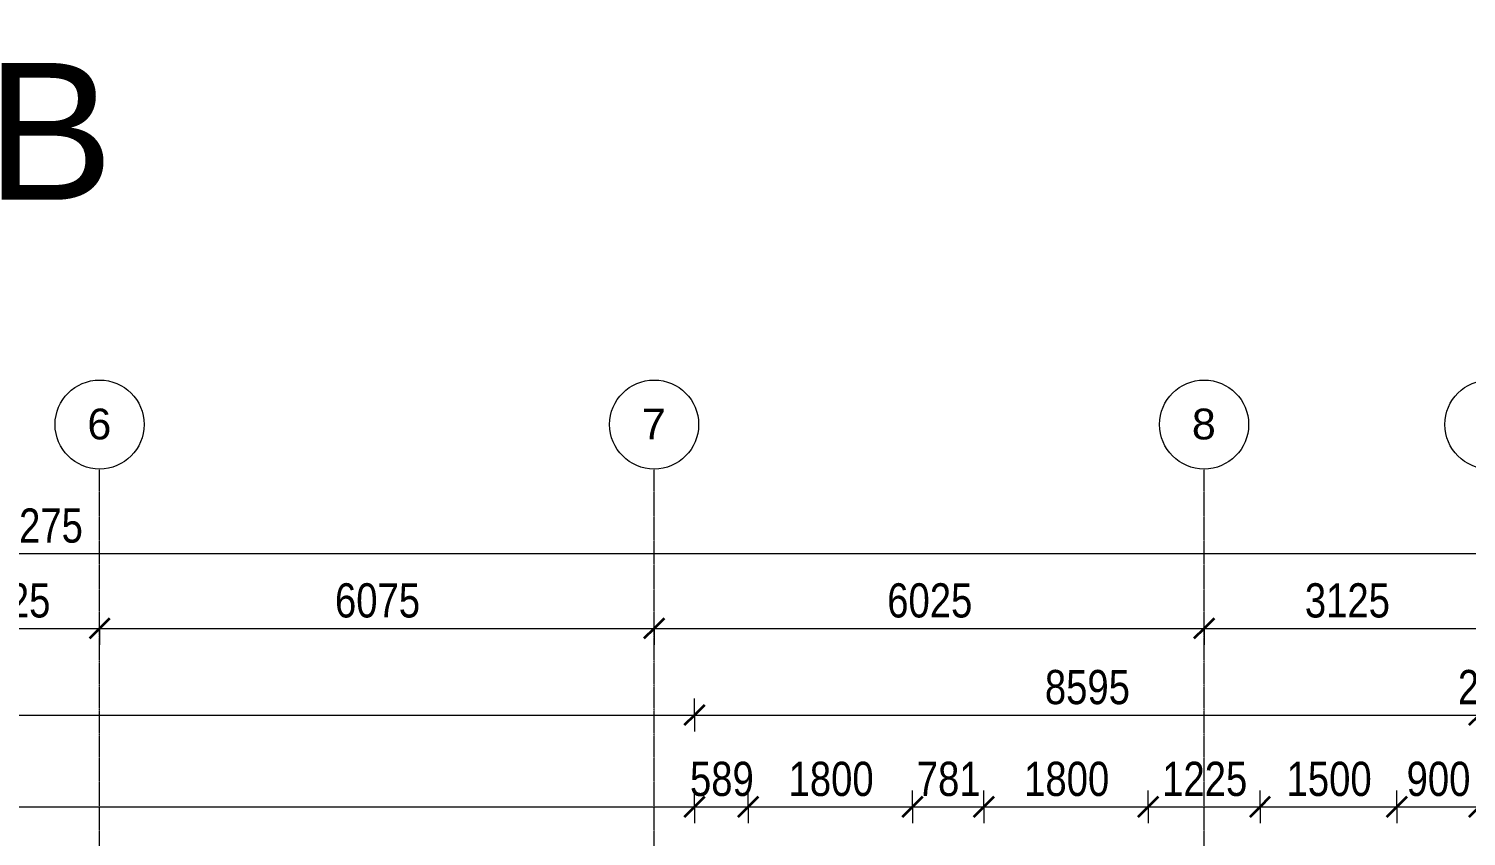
# Model space of a CAD drawing. Header units: millimetres. Extents: x -35190 to 411743, y -233114 to 23872.
# Drawn here: x 15310 to 31058, y 14846 to 23696 of the extents above; entities that cross this region are included whole.
import ezdxf

# ---------------------------------------------------------------- set-up
doc = ezdxf.new("R2010")
doc.units = ezdxf.units.MM
doc.linetypes.add('Grid Line', pattern=[22.225, 12.7, -3.175, 3.175, -3.175])
for name, color, linetype, lineweight in [('A-ANNO-DIMS', 211, 'Continuous', 9), ('A-ANNO-DIMS-75', 211, 'Continuous', 9), ('G-ANNO-TEXT', 231, 'Continuous', 9), ('S-GRID', 1, 'Continuous', 9), ('S-GRID-IDEN', 1, 'Continuous', 9)]:
    doc.layers.add(name, color=color, linetype=linetype, lineweight=lineweight)
doc.styles.add('Arial_2', font='arial.ttf', dxfattribs={"height": 337.5})
doc.styles.add('Arial_3', font='arial.ttf', dxfattribs={"width": 0.8, "height": 375})
doc.styles.add('Arial_4', font='arial.ttf', dxfattribs={"height": 1500})
doc.dimstyles.new('main_4_5mm', dxfattribs={"dimscale": 304.8, "dimtxt": 382.597275, "dimasz": 0.738189, "dimexe": 0.590551, "dimexo": 0.0625, "dimgap": 0.024606, "dimtad": 1, "dimdec": 0, "dimzin": 0, "dimdsep": 46, "dimtxsty": 'Arial_3', "dimblk1": 'OBLIQUE', "dimblk2": 'OBLIQUE', "dimsah": 1, "dimcen": 0.09, "dimdle": 0.590551, "dimazin": 0, "dimtfac": 1, "dimtdec": 4, "dimtix": 1, "dimtmove": 0, "dimatfit": 3, "dimfxl": 0.590551, "dimfxlon": 1, "dimtvp": 1, "dimtolj": 1, "dimtzin": 0, "dimarcsym": 2})

# ---------------------------------------------------------------- blocks, each defined once
blk = doc.blocks.new('Grid - M_Grid Head - Circle-24584-GROUND FLOOR')
at = {"layer": 'S-GRID-IDEN'}
blk.add_circle((0, 0), 6.5, dxfattribs=at)
blk = doc.blocks.new('DIMBLOCK207-GROUND FLOOR')
at = {"layer": 'A-ANNO-DIMS-75', "transparency": 16777216}
for p, q in [((14061, 17125), (14061, 17305)), ((16086, 17125), (16086, 17305)), ((14061, 17125), (16086, 17125)), ((14061, 17125), (14061, 16945)), ((16086, 17125), (16086, 16945))]:
    blk.add_line(p, q, dxfattribs=at)
at = {"layer": 'A-ANNO-DIMS-75', "lineweight": 35, "transparency": 16777216}
for p, q in [((14061, 17125), (14174, 17238)), ((16086, 17125), (16199, 17238)), ((14061, 17125), (13949, 17013)), ((16086, 17125), (15974, 17013))]:
    blk.add_line(p, q, dxfattribs=at)
at = {"layer": 'A-ANNO-DIMS-75', "color": 0, "transparency": 16777216, "insert": (14615, 17619), "char_height": 375, "width": 1101.88, "attachment_point": 1, "line_spacing_factor": 0.941778, "style": 'Arial_3'}
blk.add_mtext('2025', dxfattribs=at)
blk = doc.blocks.new('_Oblique')
at = {"color": 0, "linetype": 'ByBlock', "lineweight": -2}
blk.add_line((-0.5, -0.5), (0.5, 0.5), dxfattribs=at)
blk = doc.blocks.new('DIMBLOCK208-GROUND FLOOR')
at = {"layer": 'A-ANNO-DIMS-75', "transparency": 16777216}
for p, q in [((16086, 17125), (16086, 17305)), ((22161, 17125), (22161, 17305)), ((16086, 17125), (22161, 17125)), ((16086, 17125), (16086, 16945)), ((22161, 17125), (22161, 16945))]:
    blk.add_line(p, q, dxfattribs=at)
at = {"layer": 'A-ANNO-DIMS-75', "lineweight": 35, "transparency": 16777216}
for p, q in [((16086, 17125), (16199, 17238)), ((22161, 17125), (22274, 17238)), ((16086, 17125), (15974, 17013)), ((22161, 17125), (22049, 17013))]:
    blk.add_line(p, q, dxfattribs=at)
at = {"layer": 'A-ANNO-DIMS-75', "color": 0, "transparency": 16777216, "insert": (18665, 17619), "char_height": 375, "width": 1101.88, "attachment_point": 1, "line_spacing_factor": 0.941778, "style": 'Arial_3'}
blk.add_mtext('6075', dxfattribs=at)
blk = doc.blocks.new('DIMBLOCK209-GROUND FLOOR')
at = {"layer": 'A-ANNO-DIMS-75', "transparency": 16777216}
for p, q in [((22161, 17125), (22161, 17305)), ((28186, 17125), (28186, 17305)), ((22161, 17125), (28186, 17125)), ((22161, 17125), (22161, 16945)), ((28186, 17125), (28186, 16945))]:
    blk.add_line(p, q, dxfattribs=at)
at = {"layer": 'A-ANNO-DIMS-75', "lineweight": 35, "transparency": 16777216}
for p, q in [((22161, 17125), (22274, 17238)), ((28186, 17125), (28299, 17238)), ((22161, 17125), (22049, 17013)), ((28186, 17125), (28074, 17013))]:
    blk.add_line(p, q, dxfattribs=at)
at = {"layer": 'A-ANNO-DIMS-75', "color": 0, "transparency": 16777216, "insert": (24715, 17619), "char_height": 375, "width": 1101.88, "attachment_point": 1, "line_spacing_factor": 0.941778, "style": 'Arial_3'}
blk.add_mtext('6025', dxfattribs=at)
blk = doc.blocks.new('DIMBLOCK210-GROUND FLOOR')
at = {"layer": 'A-ANNO-DIMS-75', "transparency": 16777216}
for p, q in [((28186, 17125), (28186, 17305)), ((31311, 17125), (31311, 17305)), ((28186, 17125), (31311, 17125)), ((28186, 17125), (28186, 16945)), ((31311, 17125), (31311, 16945))]:
    blk.add_line(p, q, dxfattribs=at)
at = {"layer": 'A-ANNO-DIMS-75', "lineweight": 35, "transparency": 16777216}
for p, q in [((28186, 17125), (28299, 17238)), ((31311, 17125), (31424, 17238)), ((28186, 17125), (28074, 17013)), ((31311, 17125), (31199, 17013))]:
    blk.add_line(p, q, dxfattribs=at)
at = {"layer": 'A-ANNO-DIMS-75', "color": 0, "transparency": 16777216, "insert": (29290, 17619), "char_height": 375, "width": 1101.88, "attachment_point": 1, "line_spacing_factor": 0.941778, "style": 'Arial_3'}
blk.add_mtext('3125', dxfattribs=at)
blk = doc.blocks.new('DIMBLOCK223-GROUND FLOOR')
at = {"layer": 'A-ANNO-DIMS-75', "transparency": 16777216}
for p, q in [((-276, 15169), (-276, 15349)), ((22604, 15169), (22604, 15349)), ((-276, 15169), (22604, 15169)), ((-276, 15169), (-276, 14989)), ((22604, 15169), (22604, 14989))]:
    blk.add_line(p, q, dxfattribs=at)
at = {"layer": 'A-ANNO-DIMS-75', "lineweight": 35, "transparency": 16777216}
for p, q in [((-276, 15169), (-164, 15281)), ((22604, 15169), (22716, 15281)), ((-276, 15169), (-389, 15056)), ((22604, 15169), (22491, 15056))]:
    blk.add_line(p, q, dxfattribs=at)
at = {"layer": 'A-ANNO-DIMS-75', "color": 0, "transparency": 16777216, "insert": (10590, 15663), "char_height": 375, "width": 1377.35, "attachment_point": 1, "line_spacing_factor": 0.941778, "style": 'Arial_3'}
blk.add_mtext('22880', dxfattribs=at)
blk = doc.blocks.new('DIMBLOCK224-GROUND FLOOR')
at = {"layer": 'A-ANNO-DIMS-75', "transparency": 16777216}
for p, q in [((22604, 15169), (22604, 15349)), ((23193, 15169), (23193, 15349)), ((22604, 15169), (23193, 15169)), ((22604, 15169), (22604, 14989)), ((23193, 15169), (23193, 14989))]:
    blk.add_line(p, q, dxfattribs=at)
at = {"layer": 'A-ANNO-DIMS-75', "lineweight": 35, "transparency": 16777216}
for p, q in [((22604, 15169), (22716, 15281)), ((23193, 15169), (23305, 15281)), ((22604, 15169), (22491, 15056)), ((23193, 15169), (23080, 15056))]:
    blk.add_line(p, q, dxfattribs=at)
at = {"layer": 'A-ANNO-DIMS-75', "color": 0, "transparency": 16777216, "insert": (22554, 15663), "char_height": 375, "width": 826.41, "attachment_point": 1, "line_spacing_factor": 0.941778, "style": 'Arial_3'}
blk.add_mtext('589', dxfattribs=at)
blk = doc.blocks.new('DIMBLOCK225-GROUND FLOOR')
at = {"layer": 'A-ANNO-DIMS-75', "transparency": 16777216}
for p, q in [((23193, 15169), (23193, 15349)), ((24993, 15169), (24993, 15349)), ((23193, 15169), (24993, 15169)), ((23193, 15169), (23193, 14989)), ((24993, 15169), (24993, 14989))]:
    blk.add_line(p, q, dxfattribs=at)
at = {"layer": 'A-ANNO-DIMS-75', "lineweight": 35, "transparency": 16777216}
for p, q in [((23193, 15169), (23305, 15281)), ((24993, 15169), (25105, 15281)), ((23193, 15169), (23080, 15056)), ((24993, 15169), (24880, 15056))]:
    blk.add_line(p, q, dxfattribs=at)
at = {"layer": 'A-ANNO-DIMS-75', "color": 0, "transparency": 16777216, "insert": (23634, 15663), "char_height": 375, "width": 1101.88, "attachment_point": 1, "line_spacing_factor": 0.941778, "style": 'Arial_3'}
blk.add_mtext('1800', dxfattribs=at)
blk = doc.blocks.new('DIMBLOCK226-GROUND FLOOR')
at = {"layer": 'A-ANNO-DIMS-75', "transparency": 16777216}
for p, q in [((24993, 15169), (24993, 15349)), ((25774, 15169), (25774, 15349)), ((24993, 15169), (25774, 15169)), ((24993, 15169), (24993, 14989)), ((25774, 15169), (25774, 14989))]:
    blk.add_line(p, q, dxfattribs=at)
at = {"layer": 'A-ANNO-DIMS-75', "lineweight": 35, "transparency": 16777216}
for p, q in [((24993, 15169), (25105, 15281)), ((25774, 15169), (25886, 15281)), ((24993, 15169), (24880, 15056)), ((25774, 15169), (25661, 15056))]:
    blk.add_line(p, q, dxfattribs=at)
at = {"layer": 'A-ANNO-DIMS-75', "color": 0, "transparency": 16777216, "insert": (25039, 15663), "char_height": 375, "width": 826.41, "attachment_point": 1, "line_spacing_factor": 0.941778, "style": 'Arial_3'}
blk.add_mtext('781', dxfattribs=at)
blk = doc.blocks.new('DIMBLOCK227-GROUND FLOOR')
at = {"layer": 'A-ANNO-DIMS-75', "transparency": 16777216}
for p, q in [((25774, 15169), (25774, 15349)), ((27574, 15169), (27574, 15349)), ((25774, 15169), (27574, 15169)), ((25774, 15169), (25774, 14989)), ((27574, 15169), (27574, 14989))]:
    blk.add_line(p, q, dxfattribs=at)
at = {"layer": 'A-ANNO-DIMS-75', "lineweight": 35, "transparency": 16777216}
for p, q in [((25774, 15169), (25886, 15281)), ((27574, 15169), (27686, 15281)), ((25774, 15169), (25661, 15056)), ((27574, 15169), (27461, 15056))]:
    blk.add_line(p, q, dxfattribs=at)
at = {"layer": 'A-ANNO-DIMS-75', "color": 0, "transparency": 16777216, "insert": (26215, 15663), "char_height": 375, "width": 1101.88, "attachment_point": 1, "line_spacing_factor": 0.941778, "style": 'Arial_3'}
blk.add_mtext('1800', dxfattribs=at)
blk = doc.blocks.new('DIMBLOCK228-GROUND FLOOR')
at = {"layer": 'A-ANNO-DIMS-75', "transparency": 16777216}
for p, q in [((27574, 15169), (27574, 15349)), ((28799, 15169), (28799, 15349)), ((27574, 15169), (28799, 15169)), ((27574, 15169), (27574, 14989)), ((28799, 15169), (28799, 14989))]:
    blk.add_line(p, q, dxfattribs=at)
at = {"layer": 'A-ANNO-DIMS-75', "lineweight": 35, "transparency": 16777216}
for p, q in [((27574, 15169), (27686, 15281)), ((28799, 15169), (28911, 15281)), ((27574, 15169), (27461, 15056)), ((28799, 15169), (28686, 15056))]:
    blk.add_line(p, q, dxfattribs=at)
at = {"layer": 'A-ANNO-DIMS-75', "color": 0, "transparency": 16777216, "insert": (27727, 15663), "char_height": 375, "width": 1101.88, "attachment_point": 1, "line_spacing_factor": 0.941778, "style": 'Arial_3'}
blk.add_mtext('1225', dxfattribs=at)
blk = doc.blocks.new('DIMBLOCK229-GROUND FLOOR')
at = {"layer": 'A-ANNO-DIMS-75', "transparency": 16777216}
for p, q in [((28799, 15169), (28799, 15349)), ((30299, 15169), (30299, 15349)), ((28799, 15169), (30299, 15169)), ((28799, 15169), (28799, 14989)), ((30299, 15169), (30299, 14989))]:
    blk.add_line(p, q, dxfattribs=at)
at = {"layer": 'A-ANNO-DIMS-75', "lineweight": 35, "transparency": 16777216}
for p, q in [((28799, 15169), (28911, 15281)), ((30299, 15169), (30411, 15281)), ((28799, 15169), (28686, 15056)), ((30299, 15169), (30186, 15056))]:
    blk.add_line(p, q, dxfattribs=at)
at = {"layer": 'A-ANNO-DIMS-75', "color": 0, "transparency": 16777216, "insert": (29090, 15663), "char_height": 375, "width": 1101.88, "attachment_point": 1, "line_spacing_factor": 0.941778, "style": 'Arial_3'}
blk.add_mtext('1500', dxfattribs=at)
blk = doc.blocks.new('DIMBLOCK230-GROUND FLOOR')
at = {"layer": 'A-ANNO-DIMS-75', "transparency": 16777216}
for p, q in [((30299, 15169), (30299, 15349)), ((31199, 15169), (31199, 15349)), ((30299, 15169), (31199, 15169)), ((30299, 15169), (30299, 14989)), ((31199, 15169), (31199, 14989))]:
    blk.add_line(p, q, dxfattribs=at)
at = {"layer": 'A-ANNO-DIMS-75', "lineweight": 35, "transparency": 16777216}
for p, q in [((30299, 15169), (30411, 15281)), ((31199, 15169), (31311, 15281)), ((30299, 15169), (30186, 15056)), ((31199, 15169), (31086, 15056))]:
    blk.add_line(p, q, dxfattribs=at)
at = {"layer": 'A-ANNO-DIMS-75', "color": 0, "transparency": 16777216, "insert": (30405, 15663), "char_height": 375, "width": 826.41, "attachment_point": 1, "line_spacing_factor": 0.941778, "style": 'Arial_3'}
blk.add_mtext('900', dxfattribs=at)
blk = doc.blocks.new('DIMBLOCK244-GROUND FLOOR')
at = {"layer": 'A-ANNO-DIMS-75', "transparency": 16777216}
for p, q in [((-276, 16175), (-276, 16355)), ((22604, 16175), (22604, 16355)), ((-276, 16175), (22604, 16175)), ((-276, 16175), (-276, 15995)), ((22604, 16175), (22604, 15995))]:
    blk.add_line(p, q, dxfattribs=at)
at = {"layer": 'A-ANNO-DIMS-75', "lineweight": 35, "transparency": 16777216}
for p, q in [((-276, 16175), (-164, 16288)), ((22604, 16175), (22716, 16288)), ((-276, 16175), (-389, 16063)), ((22604, 16175), (22491, 16063))]:
    blk.add_line(p, q, dxfattribs=at)
at = {"layer": 'A-ANNO-DIMS-75', "color": 0, "transparency": 16777216, "insert": (10590, 16669), "char_height": 375, "width": 1377.35, "attachment_point": 1, "line_spacing_factor": 0.941778, "style": 'Arial_3'}
blk.add_mtext('22880', dxfattribs=at)
blk = doc.blocks.new('DIMBLOCK245-GROUND FLOOR')
at = {"layer": 'A-ANNO-DIMS-75', "transparency": 16777216}
for p, q in [((22604, 16175), (22604, 16355)), ((31199, 16175), (31199, 16355)), ((22604, 16175), (31199, 16175)), ((22604, 16175), (22604, 15995)), ((31199, 16175), (31199, 15995))]:
    blk.add_line(p, q, dxfattribs=at)
at = {"layer": 'A-ANNO-DIMS-75', "lineweight": 35, "transparency": 16777216}
for p, q in [((22604, 16175), (22716, 16288)), ((31199, 16175), (31311, 16288)), ((22604, 16175), (22491, 16063)), ((31199, 16175), (31086, 16063))]:
    blk.add_line(p, q, dxfattribs=at)
at = {"layer": 'A-ANNO-DIMS-75', "color": 0, "transparency": 16777216, "insert": (26442, 16669), "char_height": 375, "width": 1101.88, "attachment_point": 1, "line_spacing_factor": 0.941778, "style": 'Arial_3'}
blk.add_mtext('8595', dxfattribs=at)
blk = doc.blocks.new('DIMBLOCK246-GROUND FLOOR')
at = {"layer": 'A-ANNO-DIMS-75', "transparency": 16777216}
for p, q in [((31199, 16175), (31199, 16355)), ((31424, 16175), (31424, 16355)), ((31199, 16175), (31424, 16175)), ((31199, 16175), (31199, 15995)), ((31424, 16175), (31424, 15995))]:
    blk.add_line(p, q, dxfattribs=at)
at = {"layer": 'A-ANNO-DIMS-75', "lineweight": 35, "transparency": 16777216}
for p, q in [((31199, 16175), (31311, 16288)), ((31424, 16175), (31536, 16288)), ((31199, 16175), (31086, 16063)), ((31424, 16175), (31311, 16063))]:
    blk.add_line(p, q, dxfattribs=at)
at = {"layer": 'A-ANNO-DIMS-75', "color": 0, "transparency": 16777216, "insert": (30967, 16669), "char_height": 375, "width": 826.41, "attachment_point": 1, "line_spacing_factor": 0.941778, "style": 'Arial_3'}
blk.add_mtext('225', dxfattribs=at)
blk = doc.blocks.new('DIMBLOCK249-GROUND FLOOR')
at = {"layer": 'A-ANNO-DIMS-75', "transparency": 16777216}
for p, q in [((-10826, 17945), (-10826, 18125)), ((41449, 17945), (41449, 18125)), ((-11006, 17945), (41629, 17945)), ((-10826, 17945), (-10826, 17765)), ((41449, 17945), (41449, 17765))]:
    blk.add_line(p, q, dxfattribs=at)
at = {"layer": 'A-ANNO-DIMS-75', "lineweight": 35, "transparency": 16777216}
for p, q in [((-10826, 17945), (-10714, 18057)), ((41449, 17945), (41561, 18057)), ((-10826, 17945), (-10939, 17832)), ((41449, 17945), (41336, 17832))]:
    blk.add_line(p, q, dxfattribs=at)
at = {"layer": 'A-ANNO-DIMS-75', "color": 0, "transparency": 16777216, "insert": (14738, 18439), "char_height": 375, "width": 1377.35, "attachment_point": 1, "line_spacing_factor": 0.941778, "style": 'Arial_3'}
blk.add_mtext('52275', dxfattribs=at)

msp = doc.modelspace()

# ---------------------------------------------------------------- linework, layer by layer
at = {"layer": 'S-GRID', "linetype": 'Grid Line'}
for p, q in [((16086.4, -23401.6), (16086.4, 18871.1)), ((22161.4, -23401.6), (22161.4, 18871.1)), ((28186.4, -23401.6), (28186.4, 18871.1))]:
    msp.add_line(p, q, dxfattribs=at)

# ---------------------------------------------------------------- block references
at = {"layer": 'S-GRID-IDEN', "xscale": 74.99999999999996, "yscale": 74.99999999999996, "zscale": 74.99999999999996}
for p in [(16086.4, 19358.6), (22161.4, 19358.6), (28186.4, 19358.6), (31311.4, 19358.6)]:
    msp.add_blockref('Grid - M_Grid Head - Circle-24584-GROUND FLOOR', p, dxfattribs=at)

# ---------------------------------------------------------------- texts
at = {"layer": 'G-ANNO-TEXT', "color": 7, "insert": (14842, 23321.2), "char_height": 1500, "width": 2560.888, "attachment_point": 1, "style": 'Arial_4', "bg_fill": 3, "box_fill_scale": 1.25, "bg_fill_color": 256, "bg_fill_true_color": 13158600, "bg_fill_transparency": 0}
msp.add_mtext('B', dxfattribs=at)

# ---------------------------------------------------------------- dimensions: what is measured, and where the dimension line sits
at = {"layer": 'A-ANNO-DIMS'}
for base, p1, p2, override, picture, middle in [((41448.9, 17944.6), (-10826.1, 17764.6), (41448.9, 17764.6), {"dimpost": '<>', "dimfxl": 52275}, 'DIMBLOCK249-GROUND FLOOR', (15311.4, 18143.5)), ((16086.4, 17125.1), (14061.4, 17305.1), (16086.4, 17305.1), {"dimpost": '<>', "dimfxl": 2025}, 'DIMBLOCK207-GROUND FLOOR', (15073.9, 17324.1)), ((22161.4, 17125.1), (16086.4, 17305.1), (22161.4, 17305.1), {"dimpost": '<>', "dimfxl": 6075}, 'DIMBLOCK208-GROUND FLOOR', (19123.9, 17324.1)), ((28186.4, 17125.1), (22161.4, 17305.1), (28186.4, 17305.1), {"dimpost": '<>', "dimfxl": 6025}, 'DIMBLOCK209-GROUND FLOOR', (25173.9, 17324.1)), ((31311.4, 17125.1), (28186.4, 17305.1), (31311.4, 17305.1), {"dimpost": '<>', "dimfxl": 3125}, 'DIMBLOCK210-GROUND FLOOR', (29748.9, 17324.2)), ((22603.9, 16175.1), (-276.1, 15995.1), (22603.9, 15995.1), {"dimpost": '<>', "dimfxl": 22880}, 'DIMBLOCK244-GROUND FLOOR', (11163.9, 16374.1)), ((31198.9, 16175.1), (22603.9, 15995.1), (31198.9, 15995.1), {"dimpost": '<>', "dimfxl": 8595}, 'DIMBLOCK245-GROUND FLOOR', (26901.4, 16374.1)), ((31423.9, 16175.1), (31198.9, 15995.1), (31423.9, 15995.1), {"dimpost": '<>', "dimfxl": 225}, 'DIMBLOCK246-GROUND FLOOR', (31311.4, 16374.1)), ((22603.9, 15168.6), (-276.1, 14988.6), (22603.9, 14988.6), {"dimpost": '<>', "dimfxl": 22880}, 'DIMBLOCK223-GROUND FLOOR', (11163.9, 15367.6)), ((23192.9, 15168.6), (22603.9, 14988.6), (23192.9, 14988.6), {"dimpost": '<>', "dimfxl": 589}, 'DIMBLOCK224-GROUND FLOOR', (22898.4, 15367.6)), ((24992.9, 15168.6), (23192.9, 14988.6), (24992.9, 14988.6), {"dimpost": '<>', "dimfxl": 1800}, 'DIMBLOCK225-GROUND FLOOR', (24092.9, 15367.6)), ((25773.9, 15168.6), (24992.9, 14988.6), (25773.9, 14988.6), {"dimpost": '<>', "dimfxl": 781}, 'DIMBLOCK226-GROUND FLOOR', (25383.4, 15367.6)), ((27573.9, 15168.6), (25773.9, 14988.6), (27573.9, 14988.6), {"dimpost": '<>', "dimfxl": 1800}, 'DIMBLOCK227-GROUND FLOOR', (26673.9, 15367.6)), ((28798.9, 15168.6), (27573.9, 14988.6), (28798.9, 14988.6), {"dimpost": '<>', "dimfxl": 1225}, 'DIMBLOCK228-GROUND FLOOR', (28186.4, 15367.6)), ((30298.9, 15168.6), (28798.9, 14988.6), (30298.9, 14988.6), {"dimpost": '<>', "dimfxl": 1500}, 'DIMBLOCK229-GROUND FLOOR', (29548.9, 15367.6)), ((31198.9, 15168.6), (30298.9, 14988.6), (31198.9, 14988.6), {"dimpost": '<>', "dimfxl": 900}, 'DIMBLOCK230-GROUND FLOOR', (30748.9, 15367.6))]:
    dim = msp.add_linear_dim(base=base, p1=p1, p2=p2, dimstyle='main_4_5mm', override=override, dxfattribs=at)
    dim.commit()
    dim.dimension.update_dxf_attribs({"geometry": picture, "text_midpoint": middle})

# ---------------------------------------------------------------- next in the draw order: texts
at = {"layer": 'S-GRID-IDEN', "char_height": 337.5, "width": 318.671, "attachment_point": 1, "style": 'Arial_2', "bg_fill": 3, "box_fill_scale": 1.25, "bg_fill_color": 256, "bg_fill_true_color": 13158600, "bg_fill_transparency": 0}
for s, insert in [('6', (15952.4, 19533.1)), ('7', (22027.4, 19533.1)), ('8', (28052.4, 19533.1))]:
    msp.add_mtext(s, dxfattribs=dict(at, insert=insert))

doc.saveas('drawing.dxf')
